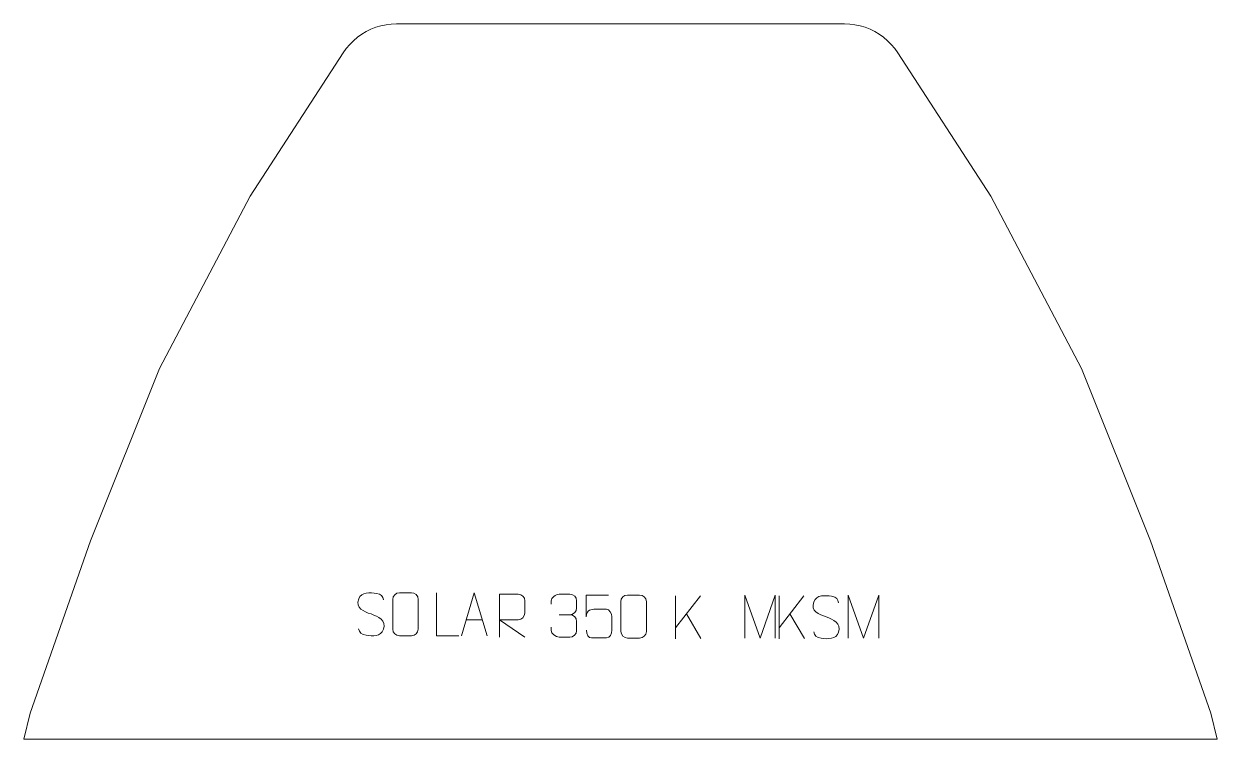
# Model space of a CAD drawing. Header units: millimetres. Extents: x -341 to 351, y 926 to 1341.
import ezdxf

# ---------------------------------------------------------------- set-up
doc = ezdxf.new("R2010")
doc.units = ezdxf.units.MM
doc.header["$MEASUREMENT"] = 0
doc.layers.add('layer 1', color=7, linetype='Continuous')

msp = doc.modelspace()

# ---------------------------------------------------------------- linework, layer by layer
at = {"layer": 'layer 1', "color": 242, "lineweight": 9}
msp.add_open_spline([(-124.8788, 1340.7017), (-124.8788, 1340.7017), (135.1446, 1340.7017), (135.1446, 1340.7017), (135.1446, 1340.7017), (135.1446, 1340.7017), (138.1936, 1340.5758), (138.1936, 1340.5758), (138.1936, 1340.5758), (138.1936, 1340.5758), (141.2217, 1340.197), (141.2217, 1340.197), (141.2217, 1340.197), (141.2217, 1340.197), (144.2073, 1339.5696), (144.2073, 1339.5696), (144.2073, 1339.5696), (144.2073, 1339.5696), (147.1313, 1338.6967), (147.1313, 1338.6967), (147.1313, 1338.6967), (147.1313, 1338.6967), (149.9725, 1337.5847), (149.9725, 1337.5847), (149.9725, 1337.5847), (149.9725, 1337.5847), (152.7125, 1336.2417), (152.7125, 1336.2417), (152.7125, 1336.2417), (152.7125, 1336.2417), (155.3323, 1334.6771), (155.3323, 1334.6771), (155.3323, 1334.6771), (155.3323, 1334.6771), (157.8128, 1332.9002), (157.8128, 1332.9002), (157.8128, 1332.9002), (157.8128, 1332.9002), (160.138, 1330.9244), (160.138, 1330.9244), (160.138, 1330.9244), (160.138, 1330.9244), (162.2913, 1328.763), (162.2913, 1328.763), (162.2913, 1328.763), (162.2913, 1328.763), (164.2588, 1326.4303), (164.2588, 1326.4303), (164.2588, 1326.4303), (164.2588, 1326.4303), (166.0265, 1323.9432), (166.0265, 1323.9432), (166.0265, 1323.9432), (166.0265, 1323.9432), (220.1333, 1240.7014), (220.1333, 1240.7014), (220.1333, 1240.7014), (220.1333, 1240.7014), (272.6329, 1140.7019), (272.6329, 1140.7019), (272.6329, 1140.7019), (272.6329, 1140.7019), (312.6327, 1040.7014), (312.6327, 1040.7014), (312.6327, 1040.7014), (312.6327, 1040.7014), (347.6325, 940.7019), (347.6325, 940.7019), (347.6325, 940.7019), (347.6325, 940.7019), (351.3825, 925.7019), (351.3825, 925.7019), (351.3825, 925.7019), (351.3825, 925.7019), (-341.1167, 925.7019), (-341.1167, 925.7019), (-341.1167, 925.7019), (-341.1167, 925.7019), (-337.3669, 940.7019), (-337.3669, 940.7019), (-337.3669, 940.7019), (-337.3669, 940.7019), (-302.3671, 1040.7014), (-302.3671, 1040.7014), (-302.3671, 1040.7014), (-302.3671, 1040.7014), (-262.3673, 1140.7019), (-262.3673, 1140.7019), (-262.3673, 1140.7019), (-262.3673, 1140.7019), (-209.8674, 1240.7014), (-209.8674, 1240.7014), (-209.8674, 1240.7014), (-209.8674, 1240.7014), (-155.7599, 1323.9432), (-155.7599, 1323.9432), (-155.7599, 1323.9432), (-155.7599, 1323.9432), (-153.993, 1326.4303), (-153.993, 1326.4303), (-153.993, 1326.4303), (-153.993, 1326.4303), (-152.0255, 1328.763), (-152.0255, 1328.763), (-152.0255, 1328.763), (-152.0255, 1328.763), (-149.8714, 1330.9244), (-149.8714, 1330.9244), (-149.8714, 1330.9244), (-149.8714, 1330.9244), (-147.547, 1332.9002), (-147.547, 1332.9002), (-147.547, 1332.9002), (-147.547, 1332.9002), (-145.0664, 1334.6771), (-145.0664, 1334.6771), (-145.0664, 1334.6771), (-145.0664, 1334.6771), (-142.4469, 1336.2417), (-142.4469, 1336.2417), (-142.4469, 1336.2417), (-142.4469, 1336.2417), (-139.7069, 1337.5847), (-139.7069, 1337.5847), (-139.7069, 1337.5847), (-139.7069, 1337.5847), (-136.8655, 1338.6967), (-136.8655, 1338.6967), (-136.8655, 1338.6967), (-136.8655, 1338.6967), (-133.9417, 1339.5696), (-133.9417, 1339.5696), (-133.9417, 1339.5696), (-133.9417, 1339.5696), (-130.9551, 1340.197), (-130.9551, 1340.197), (-130.9551, 1340.197), (-130.9551, 1340.197), (-127.927, 1340.5758), (-127.927, 1340.5758), (-127.927, 1340.5758), (-127.927, 1340.5758), (-124.8788, 1340.7017), (-124.8788, 1340.7017)], degree=3, knots=[0, 0, 0, 0, 0.02702703, 0.02702703, 0.02702703, 0.02702703, 0.05405405, 0.05405405, 0.05405405, 0.05405405, 0.08108108, 0.08108108, 0.08108108, 0.08108108, 0.10810811, 0.10810811, 0.10810811, 0.10810811, 0.13513514, 0.13513514, 0.13513514, 0.13513514, 0.16216216, 0.16216216, 0.16216216, 0.16216216, 0.18918919, 0.18918919, 0.18918919, 0.18918919, 0.21621622, 0.21621622, 0.21621622, 0.21621622, 0.24324324, 0.24324324, 0.24324324, 0.24324324, 0.27027027, 0.27027027, 0.27027027, 0.27027027, 0.2972973, 0.2972973, 0.2972973, 0.2972973, 0.32432432, 0.32432432, 0.32432432, 0.32432432, 0.35135135, 0.35135135, 0.35135135, 0.35135135, 0.37837838, 0.37837838, 0.37837838, 0.37837838, 0.40540541, 0.40540541, 0.40540541, 0.40540541, 0.43243243, 0.43243243, 0.43243243, 0.43243243, 0.45945946, 0.45945946, 0.45945946, 0.45945946, 0.48648649, 0.48648649, 0.48648649, 0.48648649, 0.51351351, 0.51351351, 0.51351351, 0.51351351, 0.54054054, 0.54054054, 0.54054054, 0.54054054, 0.56756757, 0.56756757, 0.56756757, 0.56756757, 0.59459459, 0.59459459, 0.59459459, 0.59459459, 0.62162162, 0.62162162, 0.62162162, 0.62162162, 0.64864865, 0.64864865, 0.64864865, 0.64864865, 0.67567568, 0.67567568, 0.67567568, 0.67567568, 0.7027027, 0.7027027, 0.7027027, 0.7027027, 0.72972973, 0.72972973, 0.72972973, 0.72972973, 0.75675676, 0.75675676, 0.75675676, 0.75675676, 0.78378378, 0.78378378, 0.78378378, 0.78378378, 0.81081081, 0.81081081, 0.81081081, 0.81081081, 0.83783784, 0.83783784, 0.83783784, 0.83783784, 0.86486486, 0.86486486, 0.86486486, 0.86486486, 0.89189189, 0.89189189, 0.89189189, 0.89189189, 0.91891892, 0.91891892, 0.91891892, 0.91891892, 0.94594595, 0.94594595, 0.94594595, 0.94594595, 1, 1, 1, 1], dxfattribs=at)
at = {"layer": 'layer 1', "color": 250, "lineweight": 9}
for points, knots in [([(-139.6275, 998.3091), (-143.8758, 999.7795), (-148.7839, 1001.5753), (-146.7788, 1007.0956), (-146.7788, 1007.0956), (-145.2753, 1011.2355), (-140.0617, 1010.847), (-136.4581, 1010.2459), (-136.4581, 1010.2459), (-133.5975, 1009.7687), (-132.7328, 1008.5555), (-132.4222, 1006.4714)], [0, 0, 0, 0, 0.25, 0.25, 0.25, 0.25, 0.5, 0.5, 0.5, 0.5, 1, 1, 1, 1]), ([(-123.1525, 1010.6117), (-120.8268, 1010.6117), (-118.5007, 1010.6117), (-116.1746, 1010.6117), (-116.1746, 1010.6117), (-114.228, 1010.6473), (-112.2366, 1009.1557), (-112.2099, 1006.7181), (-112.2099, 1006.7181), (-112.2103, 1000.9712), (-112.2103, 995.2239), (-112.2099, 989.4762), (-112.2099, 989.4762), (-112.3497, 987.1528), (-114.0269, 985.6732), (-116.1746, 985.6624), (-116.1746, 985.6624), (-118.5065, 985.6628), (-120.8384, 985.6628), (-123.1699, 985.6624), (-123.1699, 985.6624), (-125.0949, 985.557), (-127.067, 987.4415), (-127.0558, 989.4588), (-127.0558, 989.4588), (-127.0555, 995.2289), (-127.0555, 1000.9986), (-127.0558, 1006.7679), (-127.0558, 1006.7679), (-127.0516, 1008.906), (-125.3049, 1010.6252), (-123.1525, 1010.6117)], [0, 0, 0, 0, 0.11111111, 0.11111111, 0.11111111, 0.11111111, 0.22222222, 0.22222222, 0.22222222, 0.22222222, 0.33333333, 0.33333333, 0.33333333, 0.33333333, 0.44444444, 0.44444444, 0.44444444, 0.44444444, 0.55555556, 0.55555556, 0.55555556, 0.55555556, 0.66666667, 0.66666667, 0.66666667, 0.66666667, 0.77777778, 0.77777778, 0.77777778, 0.77777778, 1, 1, 1, 1]), ([(-88.6838, 985.6584), (-88.6838, 985.6584), (-101.6329, 985.6584), (-101.6329, 985.6584), (-101.6329, 985.6584), (-101.6329, 985.6584), (-101.6329, 1010.612), (-101.6329, 1010.612)], [0, 0, 0, 0, 0.33333333, 0.33333333, 0.33333333, 0.33333333, 1, 1, 1, 1]), ([(-87.1034, 985.6585), (-87.1034, 985.6585), (-79.7324, 1010.612), (-79.7324, 1010.612), (-79.7324, 1010.612), (-79.7324, 1010.612), (-72.1625, 985.6585), (-72.1625, 985.6585)], [0, 0, 0, 0, 0.33333333, 0.33333333, 0.33333333, 0.33333333, 1, 1, 1, 1]), ([(-65.0507, 984.8158), (-65.0507, 984.8158), (-65.0507, 1009.7693), (-65.0507, 1009.7693), (-65.0507, 1009.7693), (-61.4559, 1009.7693), (-57.8604, 1009.7693), (-54.2652, 1009.7693), (-54.2652, 1009.7693), (-51.9399, 1009.7316), (-50.3826, 1008.2416), (-50.3867, 1005.8752), (-50.3867, 1005.8752), (-50.3871, 1003.8397), (-50.3871, 1000.7803), (-50.3867, 998.7443), (-50.3867, 998.7443), (-50.3932, 996.8688), (-52.2055, 994.927), (-54.215, 994.9079), (-54.215, 994.9079), (-54.215, 994.9079), (-65.0507, 994.9079), (-65.0507, 994.9079), (-65.0507, 994.9079), (-65.0507, 994.9079), (-50.396, 984.8158), (-50.396, 984.8158)], [0, 0, 0, 0, 0.125, 0.125, 0.125, 0.125, 0.25, 0.25, 0.25, 0.25, 0.375, 0.375, 0.375, 0.375, 0.5, 0.5, 0.5, 0.5, 0.625, 0.625, 0.625, 0.625, 0.75, 0.75, 0.75, 0.75, 1, 1, 1, 1]), ([(-35.0832, 1004.085), (-35.0832, 1004.085), (-35.0832, 1005.9422), (-35.0832, 1005.9422), (-35.0832, 1005.9422), (-35.0975, 1007.6841), (-32.433, 1009.8022), (-30.3739, 1009.7795), (-30.3739, 1009.7795), (-28.3098, 1009.7795), (-26.2458, 1009.7795), (-24.1821, 1009.7795), (-24.1821, 1009.7795), (-21.9876, 1009.7883), (-20.3893, 1007.9415), (-20.3449, 1006.0294), (-20.3449, 1006.0294), (-20.3453, 1004.5943), (-20.3453, 1003.1592), (-20.3449, 1001.7237), (-20.3449, 1001.7237), (-20.3935, 1000.0702), (-21.9961, 997.8402), (-24.1944, 997.8502), (-24.1944, 997.8502), (-21.9907, 997.839), (-20.3827, 996.0358), (-20.3287, 993.9763), (-20.3287, 993.9763), (-20.3291, 992.1916), (-20.3291, 990.4069), (-20.3287, 988.6218), (-20.3287, 988.6218), (-20.3186, 986.5604), (-22.3735, 984.7973), (-24.1944, 984.8054), (-24.1944, 984.8054), (-26.2597, 984.8057), (-28.3249, 984.8057), (-30.3905, 984.8054), (-30.3905, 984.8054), (-32.5591, 984.8169), (-35.0901, 987.2171), (-35.1087, 988.6789), (-35.1087, 988.6789), (-35.1087, 988.6789), (-35.1087, 990.5875), (-35.1087, 990.5875)], [0, 0, 0, 0, 0.07692308, 0.07692308, 0.07692308, 0.07692308, 0.15384615, 0.15384615, 0.15384615, 0.15384615, 0.23076923, 0.23076923, 0.23076923, 0.23076923, 0.30769231, 0.30769231, 0.30769231, 0.30769231, 0.38461538, 0.38461538, 0.38461538, 0.38461538, 0.46153846, 0.46153846, 0.46153846, 0.46153846, 0.53846154, 0.53846154, 0.53846154, 0.53846154, 0.61538462, 0.61538462, 0.61538462, 0.61538462, 0.69230769, 0.69230769, 0.69230769, 0.69230769, 0.76923077, 0.76923077, 0.76923077, 0.76923077, 0.84615385, 0.84615385, 0.84615385, 0.84615385, 1, 1, 1, 1]), ([(-1.8812, 1009.2946), (-1.8812, 1009.2946), (-14.7329, 1009.2946), (-14.7329, 1009.2946), (-14.7329, 1009.2946), (-14.7326, 1005.064), (-14.7326, 1000.8331), (-14.7329, 996.6019), (-14.7329, 996.6019), (-14.7332, 999.912), (-13.1022, 1000.9838), (-10.2902, 1001.0443), (-10.2902, 1001.0443), (-7.8506, 1001.0446), (-5.4111, 1001.0446), (-2.9719, 1001.0443), (-2.9719, 1001.0443), (-1.3221, 1001.0511), (0.1528, 998.6706), (0.1813, 996.6019), (0.1813, 996.6019), (0.181, 994.0146), (0.181, 991.427), (0.1813, 988.8393), (0.1813, 988.8393), (0.2275, 986.8799), (-1.2719, 984.4436), (-2.8978, 984.3851), (-2.8978, 984.3851), (-4.8543, 984.3854), (-9.7493, 984.3854), (-11.7063, 984.3851), (-11.7063, 984.3851), (-13.5518, 984.3763), (-14.6589, 986.3411), (-14.6797, 988.8922)], [0, 0, 0, 0, 0.1, 0.1, 0.1, 0.1, 0.2, 0.2, 0.2, 0.2, 0.3, 0.3, 0.3, 0.3, 0.4, 0.4, 0.4, 0.4, 0.5, 0.5, 0.5, 0.5, 0.6, 0.6, 0.6, 0.6, 0.7, 0.7, 0.7, 0.7, 0.8, 0.8, 0.8, 0.8, 1, 1, 1, 1]), ([(9.2051, 1009.3163), (11.5308, 1009.3163), (13.8569, 1009.3163), (16.183, 1009.3163), (16.183, 1009.3163), (18.1296, 1009.3519), (20.121, 1007.8603), (20.1477, 1005.4227), (20.1477, 1005.4227), (20.1473, 999.6758), (20.1473, 993.9285), (20.1477, 988.1808), (20.1477, 988.1808), (20.0079, 985.8574), (18.3307, 984.3778), (16.183, 984.367), (16.183, 984.367), (13.8511, 984.3674), (11.5192, 984.3674), (9.1877, 984.367), (9.1877, 984.367), (7.2627, 984.2616), (5.2906, 986.1461), (5.3018, 988.1634), (5.3018, 988.1634), (5.3021, 993.9335), (5.3021, 999.7032), (5.3018, 1005.4725), (5.3018, 1005.4725), (5.306, 1007.6106), (7.0527, 1009.3298), (9.2051, 1009.3163)], [0, 0, 0, 0, 0.11111111, 0.11111111, 0.11111111, 0.11111111, 0.22222222, 0.22222222, 0.22222222, 0.22222222, 0.33333333, 0.33333333, 0.33333333, 0.33333333, 0.44444444, 0.44444444, 0.44444444, 0.44444444, 0.55555556, 0.55555556, 0.55555556, 0.55555556, 0.66666667, 0.66666667, 0.66666667, 0.66666667, 0.77777778, 0.77777778, 0.77777778, 0.77777778, 1, 1, 1, 1]), ([(77.2885, 984.274), (77.2885, 984.274), (77.2885, 1009.2319), (77.2885, 1009.2319), (77.2885, 1009.2319), (77.2885, 1009.2319), (86.2136, 984.274), (86.2136, 984.274), (86.2136, 984.274), (86.2136, 984.274), (94.9735, 1009.2314), (94.9735, 1009.2314), (94.9735, 1009.2314), (94.9735, 1009.2314), (94.9735, 984.274), (94.9735, 984.274)], [0, 0, 0, 0, 0.2, 0.2, 0.2, 0.2, 0.4, 0.4, 0.4, 0.4, 0.6, 0.6, 0.6, 0.6, 1, 1, 1, 1]), ([(124.498, 996.631), (120.2497, 998.1014), (115.3416, 999.8972), (117.3467, 1005.4175), (117.3467, 1005.4175), (118.8502, 1009.5574), (124.0638, 1009.1689), (127.6674, 1008.5678), (127.6674, 1008.5678), (130.528, 1008.0906), (131.3927, 1006.8774), (131.7033, 1004.7933)], [0, 0, 0, 0, 0.25, 0.25, 0.25, 0.25, 0.5, 0.5, 0.5, 0.5, 1, 1, 1, 1]), ([(137.2885, 984.274), (137.2885, 984.274), (137.2885, 1009.2319), (137.2885, 1009.2319), (137.2885, 1009.2319), (137.2885, 1009.2319), (146.2136, 984.274), (146.2136, 984.274), (146.2136, 984.274), (146.2136, 984.274), (154.9735, 1009.2314), (154.9735, 1009.2314), (154.9735, 1009.2314), (154.9735, 1009.2314), (154.9735, 984.274), (154.9735, 984.274)], [0, 0, 0, 0, 0.2, 0.2, 0.2, 0.2, 0.4, 0.4, 0.4, 0.4, 0.6, 0.6, 0.6, 0.6, 1, 1, 1, 1]), ([(-139.6275, 998.309), (-135.6089, 996.6623), (-130.5794, 994.774), (-132.4134, 989.4137), (-132.4134, 989.4137), (-133.8732, 985.1473), (-138.784, 985.404), (-142.5101, 985.9587), (-142.5101, 985.9587), (-145.2601, 986.3685), (-146.481, 987.582), (-146.859, 989.6942)], [0, 0, 0, 0, 0.25, 0.25, 0.25, 0.25, 0.5, 0.5, 0.5, 0.5, 1, 1, 1, 1]), ([(124.498, 996.6309), (128.5166, 994.9842), (133.5461, 993.0959), (131.7121, 987.7356), (131.7121, 987.7356), (130.2523, 983.4692), (125.3415, 983.7259), (121.6154, 984.2806), (121.6154, 984.2806), (118.8654, 984.6904), (117.6445, 985.9039), (117.2665, 988.0161)], [0, 0, 0, 0, 0.25, 0.25, 0.25, 0.25, 0.5, 0.5, 0.5, 0.5, 1, 1, 1, 1])]:
    msp.add_open_spline(points, degree=3, knots=knots, dxfattribs=at)
for points in [[(37.1418, 1008.9339), (37.1418, 1008.9339), (37.1418, 983.9803), (37.1418, 983.9803)], [(51.518, 1008.9339), (51.518, 1008.9339), (37.1418, 990.2942), (37.1418, 990.2942)], [(97.1418, 1008.9339), (97.1418, 1008.9339), (97.1418, 983.9803), (97.1418, 983.9803)], [(111.518, 1008.9339), (111.518, 1008.9339), (97.1418, 990.2942), (97.1418, 990.2942)], [(-30.3735, 997.8398), (-30.3735, 997.8398), (-24.1771, 997.8398), (-24.1771, 997.8398)], [(51.8433, 984.0761), (51.8433, 984.0761), (43.3728, 998.3897), (43.3728, 998.3897)], [(111.8433, 984.0761), (111.8433, 984.0761), (103.3728, 998.3897), (103.3728, 998.3897)], [(-84.3808, 994.9079), (-84.3808, 994.9079), (-74.8851, 994.9079), (-74.8851, 994.9079)]]:
    msp.add_open_spline(points, degree=3, dxfattribs=at)

doc.saveas('drawing.dxf')
